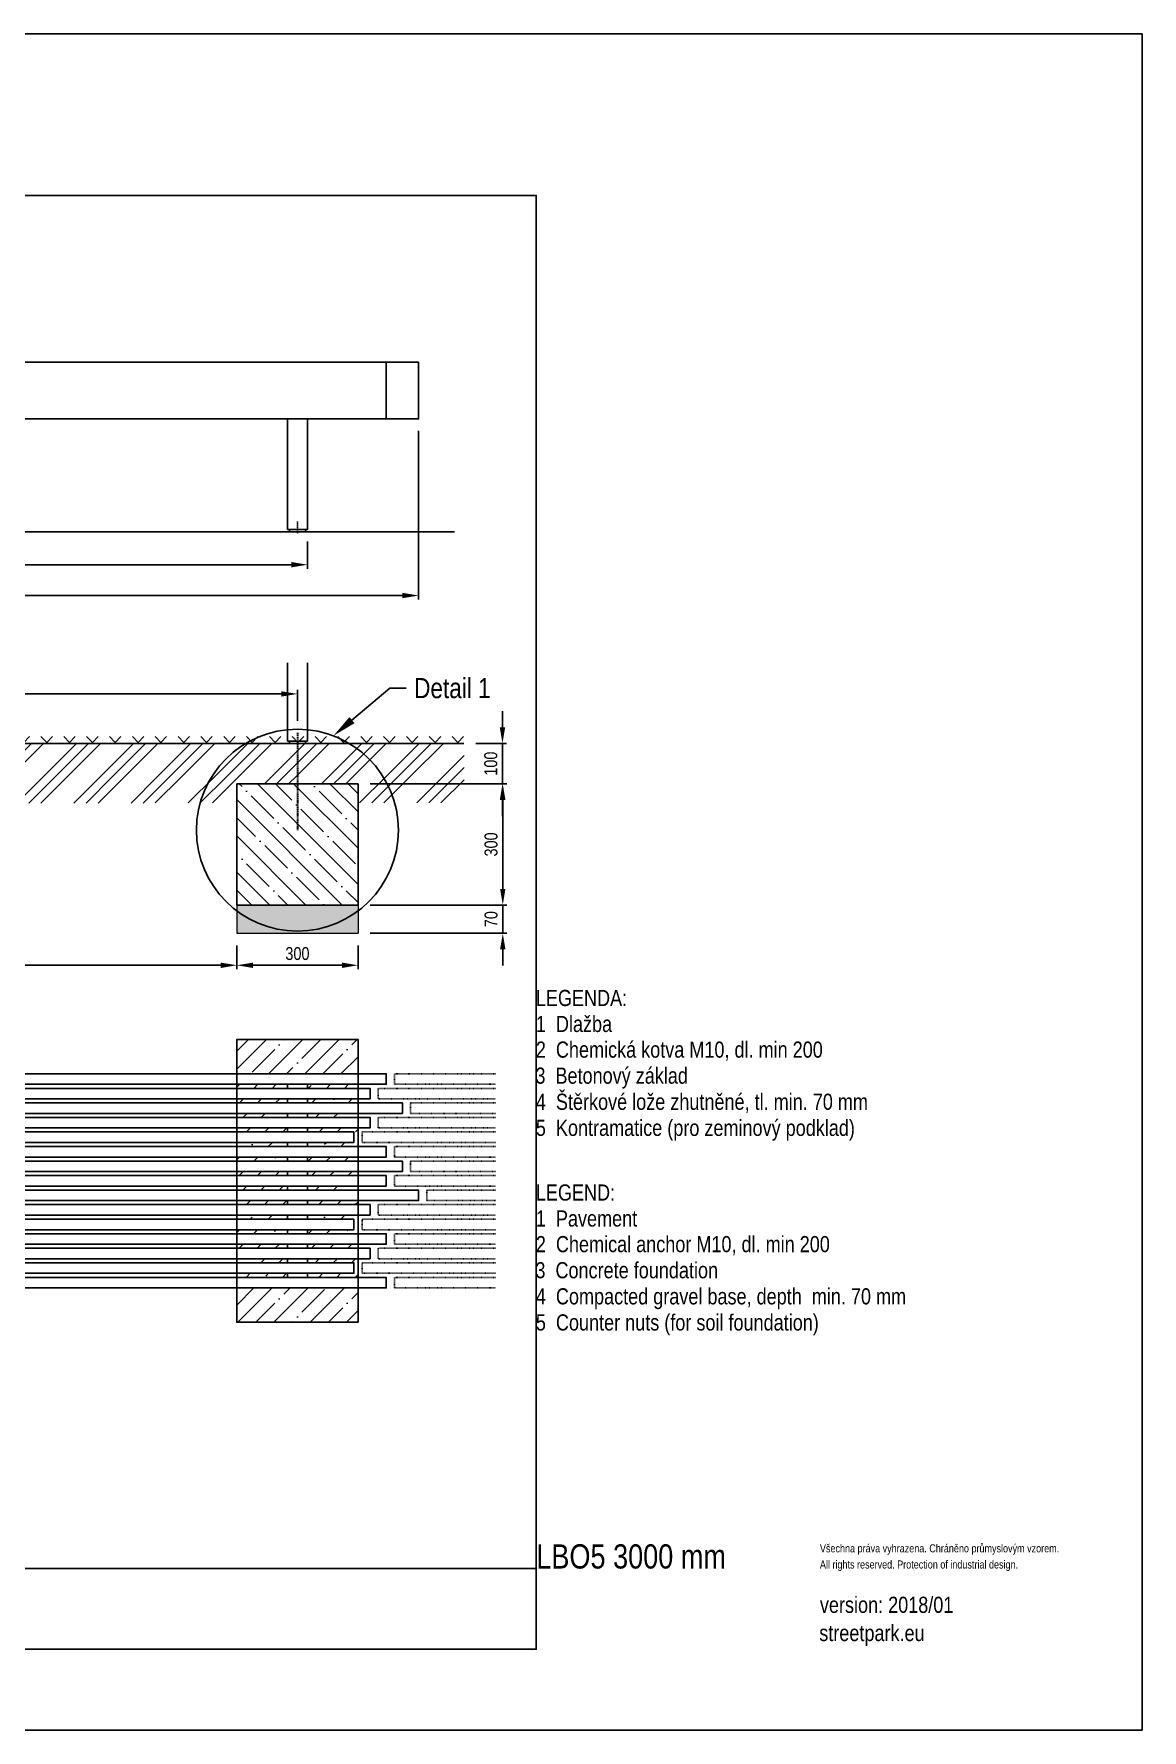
# Model space of a CAD drawing. Header units: millimetres. Extents: x 5064 to 11004, y 3085 to 7285.
# Drawn here: x 8260 to 11004, y 3085 to 7285 of the extents above; entities that cross this region are included whole.
import ezdxf
from ezdxf import colors
from ezdxf.entities.mleader import LeaderData, LeaderLine
from ezdxf.math import Vec2, Vec3

# ---------------------------------------------------------------- set-up
doc = ezdxf.new("R2010")
doc.units = ezdxf.units.MM
doc.header["$LTSCALE"] = 0.3
doc.linetypes.add('ACAD_ISO03W100', pattern=[30, 12, -18])
doc.linetypes.add('DashDot', pattern=[15, 9, -3, 0, -3])
doc.layers.add('Nekreslit', color=6, linetype='Continuous', plot=False)
doc.layers.add('SRAFY', color=251, linetype='Continuous', lineweight=13)
doc.styles.add('SEACAD_Arial', font='arial.ttf', dxfattribs={"width": 0.8})
doc.dimstyles.new('ISO-25', dxfattribs={"dimtxt": 1.6, "dimasz": 2, "dimexe": 0.5, "dimexo": 1.5, "dimtad": 1, "dimdec": 0, "dimtxsty": 'SEACAD_Arial', "dimcen": 2, "dimadec": 0, "dimazin": 0, "dimtfac": 1, "dimtdec": 0, "dimtmove": 0, "dimatfit": 3, "dimfxl": 1, "dimarcsym": 0})

# ---------------------------------------------------------------- blocks, each defined once
blk = doc.blocks.new('*D144')
at = {"color": 0, "lineweight": -2, "transparency": 16777216}
for p, q in [((8763, 5028.3), (8763, 4969.1)), ((9063, 5028.3), (9063, 4969.1)), ((8803, 4979.1), (9023, 4979.1))]:
    blk.add_line(p, q, dxfattribs=at)
at = {"color": 0, "transparency": 16777216}
for points in [[(8803, 4985.7), (8803, 4972.4), (8763, 4979.1)], [(9023, 4985.7), (9023, 4972.4), (9063, 4979.1)]]:
    blk.add_solid(points, dxfattribs=at)
at = {"layer": 'Defpoints', "color": 0, "transparency": 16777216}
for p in [(8763, 5058.3), (9063, 5058.3), (9063, 4979.1)]:
    blk.add_point(p, dxfattribs=at)
at = {"color": 0, "transparency": 16777216, "insert": (8913, 5007.9), "char_height": 32, "attachment_point": 5, "style": 'SEACAD_Arial'}
blk.add_mtext('300', dxfattribs=at)
blk = doc.blocks.new('*D145')
at = {"color": 0, "lineweight": -2, "transparency": 16777216}
for p, q in [((9093, 5428.3), (9431.4, 5428.3)), ((9421.4, 5388.3), (9421.4, 5168.3)), ((9093, 5128.3), (9431.4, 5128.3))]:
    blk.add_line(p, q, dxfattribs=at)
at = {"color": 0, "transparency": 16777216}
for points in [[(9414.7, 5388.3), (9428, 5388.3), (9421.4, 5428.3)], [(9414.7, 5168.3), (9428, 5168.3), (9421.4, 5128.3)]]:
    blk.add_solid(points, dxfattribs=at)
at = {"layer": 'Defpoints', "color": 0, "transparency": 16777216}
for p in [(9063, 5428.3), (9063, 5128.3), (9421.4, 5128.3)]:
    blk.add_point(p, dxfattribs=at)
at = {"color": 0, "transparency": 16777216, "insert": (9392.5, 5278.3), "char_height": 32, "attachment_point": 5, "rotation": 90, "style": 'SEACAD_Arial'}
blk.add_mtext('300', dxfattribs=at)
blk = doc.blocks.new('*D146')
at = {"color": 0, "lineweight": -2, "transparency": 16777216}
for p, q in [((9421.4, 5168.3), (9421.4, 5208.3)), ((9093, 5128.3), (9431.4, 5128.3)), ((9421.4, 5128.3), (9421.4, 5058.3)), ((9093, 5058.3), (9431.4, 5058.3)), ((9421.4, 5018.3), (9421.4, 4978.3))]:
    blk.add_line(p, q, dxfattribs=at)
at = {"color": 0, "transparency": 16777216}
for points in [[(9414.7, 5168.3), (9428, 5168.3), (9421.4, 5128.3)], [(9414.7, 5018.3), (9428, 5018.3), (9421.4, 5058.3)]]:
    blk.add_solid(points, dxfattribs=at)
at = {"layer": 'Defpoints', "color": 0, "transparency": 16777216}
for p in [(9063, 5128.3), (9063, 5058.3), (9421.4, 5058.3)]:
    blk.add_point(p, dxfattribs=at)
at = {"color": 0, "transparency": 16777216, "insert": (9392.5, 5093.3), "char_height": 32, "attachment_point": 5, "rotation": 90, "style": 'SEACAD_Arial'}
blk.add_mtext('70', dxfattribs=at)
blk = doc.blocks.new('*D147')
at = {"color": 0, "lineweight": -2, "transparency": 16777216}
for p, q in [((9420.7, 5568.3), (9420.7, 5608.3)), ((9354.9, 5528.3), (9430.7, 5528.3)), ((9420.7, 5428.3), (9420.7, 5528.3)), ((9093, 5428.3), (9430.7, 5428.3)), ((9420.7, 5388.3), (9420.7, 5348.3))]:
    blk.add_line(p, q, dxfattribs=at)
at = {"color": 0, "transparency": 16777216}
for points in [[(9414, 5568.3), (9427.3, 5568.3), (9420.7, 5528.3)], [(9414, 5388.3), (9427.3, 5388.3), (9420.7, 5428.3)]]:
    blk.add_solid(points, dxfattribs=at)
at = {"layer": 'Defpoints', "color": 0, "transparency": 16777216}
for p in [(9324.9, 5528.3), (9420.7, 5528.3), (9063, 5428.3)]:
    blk.add_point(p, dxfattribs=at)
at = {"color": 0, "transparency": 16777216, "insert": (9391.8, 5478.3), "char_height": 32, "attachment_point": 5, "rotation": 90, "style": 'SEACAD_Arial'}
blk.add_mtext('100', dxfattribs=at)
blk = doc.blocks.new('*D137')
at = {"color": 0, "lineweight": -2, "transparency": 16777216}
for p, q in [((6663, 5028.3), (6663, 4969.1)), ((8763, 5028.3), (8763, 4969.1)), ((6703, 4979.1), (8723, 4979.1))]:
    blk.add_line(p, q, dxfattribs=at)
at = {"color": 0, "transparency": 16777216}
for points in [[(6703, 4985.7), (6703, 4972.4), (6663, 4979.1)], [(8723, 4985.7), (8723, 4972.4), (8763, 4979.1)]]:
    blk.add_solid(points, dxfattribs=at)
at = {"layer": 'Defpoints', "color": 0, "transparency": 16777216}
for p in [(6663, 5058.3), (8763, 5058.3), (8763, 4979.1)]:
    blk.add_point(p, dxfattribs=at)
at = {"color": 0, "transparency": 16777216, "insert": (7713, 5007.9), "char_height": 32, "attachment_point": 5, "style": 'SEACAD_Arial'}
blk.add_mtext('2100', dxfattribs=at)
blk = doc.blocks.new('*D138')
at = {"color": 0, "lineweight": -2, "transparency": 16777216}
for p, q in [((6513, 5584.3), (6513, 5661)), ((6553, 5651), (8873, 5651)), ((8913, 5584.3), (8913, 5661))]:
    blk.add_line(p, q, dxfattribs=at)
at = {"color": 0, "transparency": 16777216}
for points in [[(6553, 5657.6), (6553, 5644.3), (6513, 5651)], [(8873, 5657.6), (8873, 5644.3), (8913, 5651)]]:
    blk.add_solid(points, dxfattribs=at)
at = {"layer": 'Defpoints', "color": 0, "transparency": 16777216}
for p in [(8913, 5651), (6513, 5554.3), (8913, 5554.3)]:
    blk.add_point(p, dxfattribs=at)
at = {"color": 0, "transparency": 16777216, "insert": (7713, 5679.8), "char_height": 32, "attachment_point": 5, "style": 'SEACAD_Arial'}
blk.add_mtext('2400', dxfattribs=at)
blk = doc.blocks.new('*D141')
at = {"color": 0, "lineweight": -2, "transparency": 16777216}
for p, q in [((6213, 6302.1), (6213, 5884.6)), ((9213, 6302.1), (9213, 5884.6)), ((6253, 5894.6), (9173, 5894.6))]:
    blk.add_line(p, q, dxfattribs=at)
at = {"color": 0, "transparency": 16777216}
for points in [[(6253, 5901.3), (6253, 5888), (6213, 5894.6)], [(9173, 5901.3), (9173, 5888), (9213, 5894.6)]]:
    blk.add_solid(points, dxfattribs=at)
at = {"layer": 'Defpoints', "color": 0, "transparency": 16777216}
for p in [(6213, 6332.1), (9213, 6332.1), (9213, 5894.6)]:
    blk.add_point(p, dxfattribs=at)
at = {"color": 0, "transparency": 16777216, "insert": (7713, 5923.5), "char_height": 32, "attachment_point": 5, "style": 'SEACAD_Arial'}
blk.add_mtext('3000', dxfattribs=at)
blk = doc.blocks.new('*D142')
at = {"color": 0, "lineweight": -2, "transparency": 16777216}
for p, q in [((6488, 6028.2), (6488, 5961)), ((8938, 6028.2), (8938, 5961)), ((6528, 5971), (8898, 5971))]:
    blk.add_line(p, q, dxfattribs=at)
at = {"color": 0, "transparency": 16777216}
for points in [[(6528, 5977.7), (6528, 5964.4), (6488, 5971)], [(8898, 5977.7), (8898, 5964.4), (8938, 5971)]]:
    blk.add_solid(points, dxfattribs=at)
at = {"layer": 'Defpoints', "color": 0, "transparency": 16777216}
for p in [(6488, 6058.2), (8938, 6058.2), (8938, 5971)]:
    blk.add_point(p, dxfattribs=at)
at = {"color": 0, "transparency": 16777216, "insert": (7713, 5999.9), "char_height": 32, "attachment_point": 5, "style": 'SEACAD_Arial'}
blk.add_mtext('2450', dxfattribs=at)

msp = doc.modelspace()

# ---------------------------------------------------------------- hatches: boundary and pattern name
at = {"layer": 'SRAFY'}
h = msp.add_hatch(dxfattribs=at)
h.set_pattern_fill('TERACO', color=256, scale=20)
h.set_pattern_definition([(45, (146.136, 213.653), (-28.28427, 28.28427), [20, -20]), (135, (202.705, 213.653), (-28.28427, -28.28427), [20, -20])])
h.paths.add_polyline_path([(7606.6, 5528.3), (7606.6, 5551.3), (9325.1, 5551.3), (9325.1, 5528.3)])
h = msp.add_hatch(dxfattribs=at)
h.set_pattern_fill('GOST_GROUND', color=256, scale=10)
h.set_pattern_definition([(45, (647.02, 214), (141.4214, -9e-15), [200]), (45, (677.02, 214), (141.4214, -9e-15), [200]), (45, (707.02, 214), (141.4214, -9e-15), [200])])
h.paths.add_polyline_path([(8763, 5381), (7606.6, 5380.5), (7606.6, 5528.2), (9325.7, 5528.6), (9325.7, 5381.2), (9063, 5381.2), (9063, 5428.3), (8763, 5428.3)])
h = msp.add_hatch(dxfattribs=at)
h.set_pattern_fill('ANSI35', color=256, scale=10, angle=90)
h.set_pattern_definition([(135, (-7422.46, -1863.845), (-44.90128, -44.90128), []), (135, (-7422.46, -1818.944), (-44.90128, -44.90128), [79.375, -15.875, 0, -15.875])])
h.paths.add_polyline_path([(9063, 5428.3), (8763, 5428.3), (8763, 5128.3), (9063, 5128.3)])
h.paths.add_polyline_path([(6663, 5428.3), (6363, 5428.3), (6363, 5128.3), (6663, 5128.3)])
h = msp.add_hatch(dxfattribs=at)
h.set_pattern_fill('AR-SAND', color=256, scale=0.5)
h.set_pattern_definition([(37.5, (-7422.46, -1863.845), (-0.800016, 24.470662), [0, -19.304, 0, -21.59, 0, -20.6375]), (7.5, (-7422.46, -1863.845), (22.476164, 35.841255), [0, -10.414, 0, -17.399, 0, -6.6675]), (327.5, (-7438.08, -1863.845), (39.549619, 0.07186), [0, -6.35, 0, -22.86, 0, -29.845]), (317.5, (-7438.08, -1863.845), (38.17782, 11.146466), [0, -3.175, 0, -14.986, 0, -17.145])])
h.paths.add_polyline_path([(6663, 5128.3), (6363, 5128.3), (6363, 5058.3), (6663, 5058.3)])
h.paths.add_polyline_path([(9063, 5128.3), (8763, 5128.3), (8763, 5058.3), (9063, 5058.3)])
h = msp.add_hatch(dxfattribs=at)
h.set_pattern_fill('ANSI35', color=256, scale=10, angle=180)
h.paths.add_polyline_path([(9063, 4795.3), (8763, 4795.3), (8762.9, 4710.3), (9063, 4710.3)])
h.paths.add_polyline_path([(8888, 4684.3), (8762.9, 4684.3), (8762.9, 4674.3), (8888, 4674.3)])
h.paths.add_polyline_path([(9063, 4684.3), (8938, 4684.3), (8938, 4674.3), (9063, 4674.3)])
h.paths.add_polyline_path([(9063, 4648.3), (8938, 4648.3), (8938, 4638.3), (9063, 4638.3)])
h.paths.add_polyline_path([(8888, 4648.3), (8762.9, 4648.3), (8762.9, 4638.3), (8888, 4638.3)])
h.paths.add_polyline_path([(8888, 4612.3), (8762.9, 4612.3), (8762.9, 4602.3), (8888, 4602.3)])
h.paths.add_polyline_path([(9063, 4612.3), (8938, 4612.3), (8938, 4602.3), (9063, 4602.3)])
h.paths.add_polyline_path([(9063, 4576.3), (8938, 4576.3), (8938, 4566.3), (9063, 4566.3)])
h.paths.add_polyline_path([(8888, 4576.3), (8762.9, 4576.3), (8762.9, 4566.3), (8888, 4566.3)])
h.paths.add_polyline_path([(8888, 4540.3), (8762.8, 4540.3), (8762.8, 4530.3), (8888, 4530.3)])
h.paths.add_polyline_path([(9063, 4540.3), (8938, 4540.3), (8938, 4530.3), (9063, 4530.3)])
h.paths.add_polyline_path([(9063, 4504.3), (8938, 4504.3), (8938, 4494.3), (9063, 4494.3)])
h.paths.add_polyline_path([(8888, 4504.3), (8762.8, 4504.3), (8762.8, 4494.3), (8888, 4494.3)])
h.paths.add_polyline_path([(8888, 4468.3), (8762.8, 4468.3), (8762.8, 4458.3), (8888, 4458.3)])
h.paths.add_polyline_path([(9063, 4468.3), (8938, 4468.3), (8938, 4458.3), (9063, 4458.3)])
h.paths.add_polyline_path([(9063, 4432.3), (8938, 4432.3), (8938, 4422.3), (9063, 4422.3)])
h.paths.add_polyline_path([(8888, 4432.3), (8762.8, 4432.3), (8762.8, 4422.3), (8888, 4422.3)])
h.paths.add_polyline_path([(8888, 4396.3), (8762.8, 4396.3), (8762.8, 4386.3), (8888, 4386.3)])
h.paths.add_polyline_path([(9063, 4396.3), (8938, 4396.3), (8938, 4386.3), (9063, 4386.3)])
h.paths.add_polyline_path([(9063, 4360.3), (8938, 4360.3), (8938, 4350.3), (9063, 4350.3)])
h.paths.add_polyline_path([(8888, 4360.3), (8762.8, 4360.3), (8762.7, 4350.3), (8888, 4350.3)])
h.paths.add_polyline_path([(8888, 4324.3), (8762.7, 4324.3), (8762.7, 4314.3), (8888, 4314.3)])
h.paths.add_polyline_path([(9063, 4324.3), (8938, 4324.3), (8938, 4314.3), (9063, 4314.3)])
h.paths.add_polyline_path([(9063, 4288.3), (8938, 4288.3), (8938, 4278.3), (9063, 4278.3)])
h.paths.add_polyline_path([(8888, 4288.3), (8762.7, 4288.3), (8762.7, 4278.3), (8888, 4278.3)])
h.paths.add_polyline_path([(8888, 4252.3), (8762.7, 4252.3), (8762.7, 4242.3), (8888, 4242.3)])
h.paths.add_polyline_path([(9063, 4252.3), (8938, 4252.3), (8938, 4242.3), (9063, 4242.3)])
h.paths.add_polyline_path([(9063, 4216.3), (8938, 4216.3), (8938, 4206.3), (9063, 4206.3)])
h.paths.add_polyline_path([(8888, 4216.3), (8762.7, 4216.3), (8762.7, 4206.3), (8888, 4206.3)])
h.paths.add_polyline_path([(9063, 4180.3), (8762.7, 4180.3), (8762.6, 4095.3), (9063, 4095.3)])

# ---------------------------------------------------------------- linework, layer by layer
for p, q in [((8954.9, 6472.1), (8875.9, 6472.1)), ((9133, 6472.1), (9133, 6332.1)), ((8948.8, 6332.1), (8869.8, 6332.1)), ((5279.4, 6052.2), (9301.8, 6052.2)), ((8888, 5728.3), (8888, 5534.3)), ((8938, 5534.3), (8938, 5728.3)), ((7606.6, 5528.3), (9324.9, 5528.3)), ((8888, 5534.3), (8938, 5534.3))]:
    msp.add_line(p, q)
at = {"color": 7, "linetype": 'DashDot'}
msp.add_line((8913, 6078.2), (8913, 6049), dxfattribs=at)
at = {"linetype": 'DashDot', "lineweight": 30}
msp.add_line((8913, 5554.3), (8913, 5313.6), dxfattribs=at)
for points in [[(6213, 6332.1), (9213, 6332.1), (9213, 6472.1), (6213, 6472.1)], [(8888, 6058.2), (8938, 6058.2), (8938, 6332.1), (8888, 6332.1)], [(8893, 6052.2), (8933, 6052.2), (8933, 6058.2), (8893, 6058.2)], [(8893, 5528.3), (8933, 5528.3), (8933, 5534.3), (8893, 5534.3)], [(8763, 5128.3), (9063, 5128.3), (9063, 5428.3), (8763, 5428.3)], [(9063, 4095.3), (9063, 4795.3), (8763, 4795.3), (8762.6, 4095.3)], [(6293, 4684.3), (9133, 4684.3), (9133, 4710.3), (6293, 4710.3)], [(6253, 4648.3), (9093, 4648.3), (9093, 4674.3), (6253, 4674.3)], [(8888, 4674.3), (8938, 4674.3), (8938, 4684.3), (8888, 4684.3)], [(6333, 4612.3), (9173, 4612.3), (9173, 4638.3), (6333, 4638.3)], [(8888, 4638.3), (8938, 4638.3), (8938, 4648.3), (8888, 4648.3)], [(6253, 4576.3), (9093, 4576.3), (9093, 4602.3), (6253, 4602.3)], [(8888, 4602.3), (8938, 4602.3), (8938, 4612.3), (8888, 4612.3)], [(6213, 4540.3), (9053, 4540.3), (9053, 4566.3), (6213, 4566.3)], [(8888, 4566.3), (8938, 4566.3), (8938, 4576.3), (8888, 4576.3)], [(8888, 4530.3), (8938, 4530.3), (8938, 4540.3), (8888, 4540.3)], [(6293, 4504.3), (9133, 4504.3), (9133, 4530.3), (6293, 4530.3)], [(6333, 4468.3), (9173, 4468.3), (9173, 4494.3), (6333, 4494.3)], [(8888, 4494.3), (8938, 4494.3), (8938, 4504.3), (8888, 4504.3)], [(6293, 4432.3), (9133, 4432.3), (9133, 4458.3), (6293, 4458.3)], [(8888, 4458.3), (8938, 4458.3), (8938, 4468.3), (8888, 4468.3)], [(6373, 4396.3), (9213, 4396.3), (9213, 4422.3), (6373, 4422.3)], [(8888, 4422.3), (8938, 4422.3), (8938, 4432.3), (8888, 4432.3)], [(6253, 4360.3), (9093, 4360.3), (9093, 4386.3), (6253, 4386.3)], [(8888, 4386.3), (8938, 4386.3), (8938, 4396.3), (8888, 4396.3)], [(6213, 4324.3), (9053, 4324.3), (9053, 4350.3), (6213, 4350.3)], [(8888, 4350.3), (8938, 4350.3), (8938, 4360.3), (8888, 4360.3)], [(6293, 4288.3), (9133, 4288.3), (9133, 4314.3), (6293, 4314.3)], [(8888, 4314.3), (8938, 4314.3), (8938, 4324.3), (8888, 4324.3)], [(8888, 4278.3), (8938, 4278.3), (8938, 4288.3), (8888, 4288.3)], [(6213, 4216.3), (9053, 4216.3), (9053, 4242.3), (6213, 4242.3)], [(6253, 4252.3), (9093, 4252.3), (9093, 4278.3), (6253, 4278.3)], [(8888, 4242.3), (8938, 4242.3), (8938, 4252.3), (8888, 4252.3)], [(6293, 4180.3), (9133, 4180.3), (9133, 4206.3), (6293, 4206.3)], [(8888, 4206.3), (8938, 4206.3), (8938, 4216.3), (8888, 4216.3)]]:
    msp.add_lwpolyline(points, close=True)
at = {"linetype": 'ACAD_ISO03W100', "ltscale": 0.3}
for points in [[(9404.4, 4710.3), (9153, 4710.3), (9153, 4684.3), (9404.4, 4684.3)], [(9404.4, 4674.3), (9113, 4674.3), (9113, 4648.3), (9404.4, 4648.3)], [(9404.4, 4638.3), (9193, 4638.3), (9193, 4612.3), (9404.4, 4612.3)], [(9404.4, 4602.3), (9113, 4602.3), (9113, 4576.3), (9404.4, 4576.3)], [(9404.4, 4566.3), (9073, 4566.3), (9073, 4540.3), (9404.4, 4540.3)], [(9404.4, 4530.3), (9153, 4530.3), (9153, 4504.3), (9404.4, 4504.3)], [(9404.4, 4494.3), (9193, 4494.3), (9193, 4468.3), (9404.4, 4468.3)], [(9404.4, 4458.3), (9153, 4458.3), (9153, 4432.3), (9404.4, 4432.3)], [(9404.4, 4422.3), (9233, 4422.3), (9233, 4396.3), (9404.4, 4396.3)], [(9404.4, 4386.3), (9113, 4386.3), (9113, 4360.3), (9404.4, 4360.3)], [(9404.4, 4350.3), (9073, 4350.3), (9073, 4324.3), (9404.4, 4324.3)], [(9404.4, 4314.3), (9153, 4314.3), (9153, 4288.3), (9404.4, 4288.3)], [(9404.4, 4242.3), (9073, 4242.3), (9073, 4216.3), (9404.4, 4216.3)], [(9404.4, 4278.3), (9113, 4278.3), (9113, 4252.3), (9404.4, 4252.3)], [(9404.4, 4206.3), (9153, 4206.3), (9153, 4180.3), (9404.4, 4180.3)]]:
    msp.add_lwpolyline(points, dxfattribs=at)
msp.add_circle((8913, 5313.6), 250.1)
at = {"layer": 'Nekreslit'}
msp.add_line((5464.4, 3485.3), (9504.4, 3485.3), dxfattribs=at)
for points in [[(5064.4, 3085.3), (11004.4, 3085.3), (11004.4, 7285.3), (5064.4, 7285.3)], [(5464.4, 3285.3), (9504.4, 3285.3), (9504.4, 6885.3), (5464.4, 6885.3)]]:
    msp.add_lwpolyline(points, close=True, dxfattribs=at)
at = {"layer": 'SRAFY'}
for p, q in [((8763, 5128.3), (8763, 5058.3)), ((9063, 5128.3), (9063, 5058.3)), ((8763, 5058.3), (9063, 5058.3))]:
    msp.add_line(p, q, dxfattribs=at)

# ---------------------------------------------------------------- texts
at = {"style": 'SEACAD_Arial', "width": 0.8}
for s, height, p in [('LEGENDA:', 40, (9503.3, 4878.1)), ('1  Dlažba', 40, (9503.3, 4813.8)), ('2  Chemická kotva M10, dl. min 200', 40, (9503.3, 4750.3)), ('3  Betonový základ', 40, (9502.2, 4685.8)), ('4  Štěrkové lože zhutněné, tl. min. 70 mm', 40, (9503.3, 4621.1)), ('5  Kontramatice (pro zeminový podklad)', 40, (9503.3, 4556.5)), ('LEGEND:', 40, (9503.3, 4396.4)), ('1  Pavement', 40, (9503.3, 4332.1)), ('2  Chemical anchor M10, dl. min 200', 40, (9503.3, 4268.6)), ('3  Concrete foundation', 40, (9502.2, 4204)), ('4  Compacted gravel base, depth  min. 70 mm', 40, (9503.3, 4139.3)), ('5  Counter nuts (for soil foundation)', 40, (9503.3, 4074.7)), ('LBO5 3000 mm ', 60, (9504.4, 3485.3)), ('Všechna práva vyhrazena. Chráněno průmyslovým vzorem.', 20, (10206.7, 3525.3)), ('All rights reserved. Protection of industrial design.', 20, (10206.7, 3485.3)), ('version: 2018/01', 40, (10206.7, 3375.5)), ('streetpark.eu', 40, (10205.1, 3305.6))]:
    msp.add_text(s, height=height, dxfattribs=at).set_placement(p)

# ---------------------------------------------------------------- dimensions: what is measured, and where the dimension line sits
for base, p1, p2, picture, middle in [((9213, 5894.6), (6213, 6332.1), (9213, 6332.1), '*D141', (7713, 5923.5)), ((8938, 5971), (6488, 6058.2), (8938, 6058.2), '*D142', (7713, 5999.9)), ((8913, 5651), (6513, 5554.3), (8913, 5554.3), '*D138', (7713, 5679.8)), ((8763, 4979.1), (6663, 5058.3), (8763, 5058.3), '*D137', (7713, 5007.9)), ((9063, 4979.1), (8763, 5058.3), (9063, 5058.3), '*D144', (8913, 5007.9))]:
    dim = msp.add_linear_dim(base=base, p1=p1, p2=p2, dimstyle='ISO-25')
    dim.commit()
    dim.dimension.update_dxf_attribs({"geometry": picture, "text_midpoint": middle})
dim = msp.add_linear_dim(base=(9420.7, 5528.3), p1=(9063, 5428.3), p2=(9324.9, 5528.3), angle=90, dimstyle='ISO-25')
dim.commit()
dim.dimension.update_dxf_attribs({"geometry": '*D147', "text_midpoint": (9391.8, 5478.3)})
for base, p1, p2, override, picture, middle in [((9421.4, 5128.3), (9063, 5428.3), (9063, 5128.3), {"dimscale": 0}, '*D145', (9392.5, 5278.3)), ((9421.4, 5058.3), (9063, 5128.3), (9063, 5058.3), {"dimscale": 0, "dimtmove": 1}, '*D146', (9392.5, 5093.3))]:
    dim = msp.add_linear_dim(base=base, p1=p1, p2=p2, angle=90, dimstyle='ISO-25', override=override)
    dim.commit()
    dim.dimension.update_dxf_attribs({"geometry": picture, "text_midpoint": middle})

# ---------------------------------------------------------------- leaders
ml = msp.add_multileader_mtext('Standard')
ml.set_content('Detail 1', color=256, style='SEACAD_Arial')
ml.set_leader_properties(lineweight=-3)
ml.build(insert=Vec2(0, 0))
ml.multileader.update_dxf_attribs({"text_right_attachment_type": 6, "dogleg_length": 2, "arrow_head_size": 60, "scale": 20})
ctx = ml.context
ctx.base_point, ctx.scale, ctx.char_height, ctx.arrow_head_size, ctx.landing_gap_size, ctx.plane_origin = Vec3(9181.9, 5665.1), 20, 50, 60, 20, Vec3(10589.1, 5554.9)
ctx.right_attachment = 6
notes = []
notes.append((ctx, [(0, (1, 1, 0), (9141.9, 5665.1), (1, 0), 40, [(0, [(9002.1, 5547.4)], 0, [])])]))
ctx.mtext.insert, ctx.mtext.flow_direction = Vec3(9201.9, 5690.5), 5
for ctx, leaders in notes:
    for number, flags, end, landing, length, lines in leaders:
        leader = LeaderData()
        leader.index, (leader.has_last_leader_line, leader.has_dogleg_vector, leader.attachment_direction) = number, flags
        leader.last_leader_point, leader.dogleg_vector, leader.dogleg_length = Vec3(end), Vec3(landing), length
        for number, points, colour, breaks in lines:
            line = LeaderLine()
            line.index, line.vertices, line.color, line.breaks = number, Vec3.list(points), colors.encode_raw_color(colour), breaks
            leader.lines.append(line)
        ctx.leaders.append(leader)

doc.saveas('drawing.dxf')
